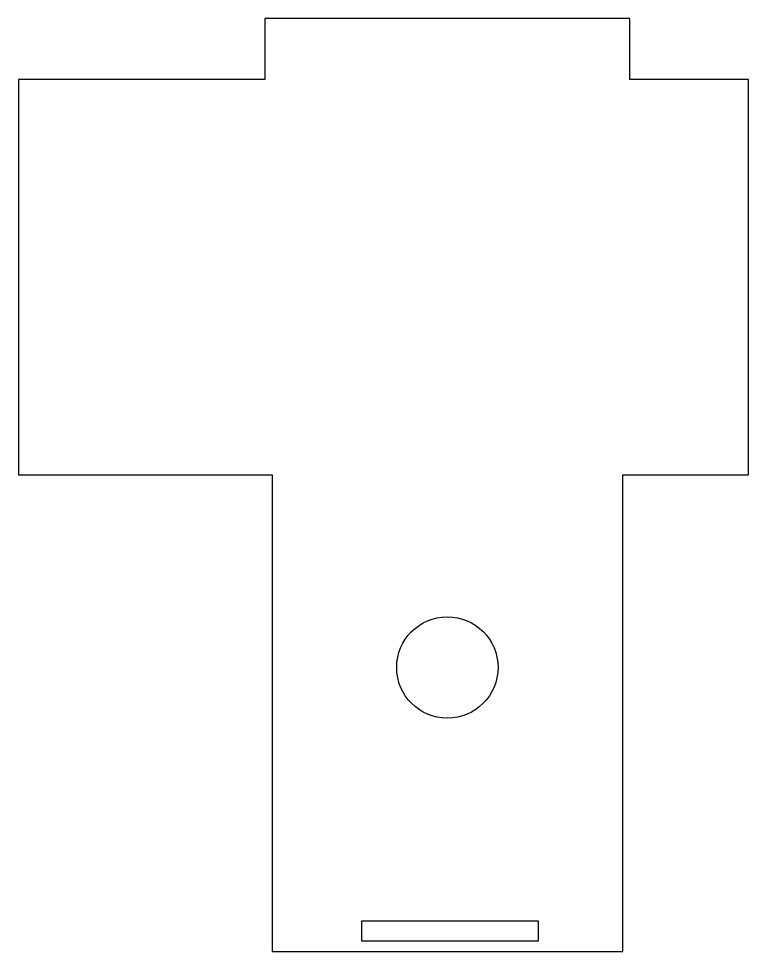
# Model space of a CAD drawing. Header units: millimetres. Extents: x 0 to 18, y -21.5 to 1.5.
import ezdxf

# ---------------------------------------------------------------- set-up
doc = ezdxf.new("R2010")
doc.units = ezdxf.units.MM

msp = doc.modelspace()

# ---------------------------------------------------------------- linework, layer by layer
for points in [[(6.075, 1.5), (6.075, 0), (0, 0), (0, -9.75), (6.25, -9.75), (6.25, -21.5), (14.9, -21.5), (14.9, -9.75), (18, -9.75), (18, 0), (15.075, 0), (15.075, 1.5)], [(12.817, -20.75), (12.817, -21.25), (8.467, -21.25), (8.467, -20.75)]]:
    msp.add_lwpolyline(points, close=True)
msp.add_circle((10.575, -14.5), 1.25)

doc.saveas('drawing.dxf')
